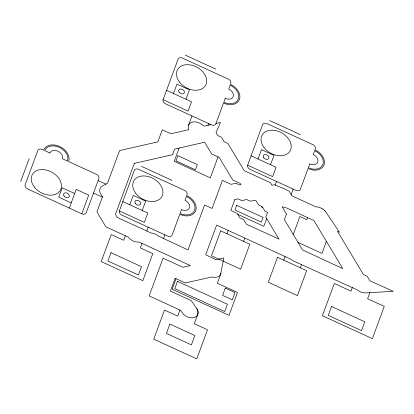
<?xml version="1.0" encoding="UTF-8"?>
<svg xmlns="http://www.w3.org/2000/svg" width="414" height="414" viewBox="0 0 414 414"><rect width="100%" height="100%" fill="white"/><g stroke="black" fill="none" stroke-linecap="round" stroke-linejoin="round"><path stroke-width="0.62" d="M198.083 312.824L198.063 313.16M198.094 312.477L198.073 312.13M198.011 313.491L197.954 313.817M221.009 273.157L220.926 273.478M197.861 314.133L194.332 323.732L207.512 329.777L196.769 358.886L153.76 339.159L164.508 310.05L177.684 316.094L179.924 310.034M220.833 273.789L217.355 283.233L237.47 292.46L229.025 315.333L172.146 289.241L176.033 278.71M20.7 181.539L29.146 158.666M69.298 208.087L76.207 189.374L88.694 195.103L81.786 213.815L27.681 188.996A3.829 2.753 29.4 0 1 25.171 184.804L37.84 150.494A3.829 2.753 29.4 0 1 42.264 149.49L43.651 150.127A13.781 9.915 29.4 0 1 59.59 146.494A13.781 9.915 29.4 0 1 68.626 161.579L96.369 174.31A3.829 2.753 29.4 0 1 98.879 178.496L86.215 212.806A3.829 2.753 29.4 0 1 81.786 213.815M119.361 210.923L134.333 170.377A3.829 2.753 29.4 0 1 138.757 169.373L184.541 190.373A3.829 2.753 29.4 0 1 187.05 194.559L186.667 195.599A13.781 9.915 29.4 0 1 195.698 210.685A13.781 9.915 29.4 0 1 179.759 214.312L172.079 235.105A3.829 2.753 29.4 0 1 167.654 236.115L121.871 215.114A3.829 2.753 29.4 0 1 119.361 210.923L144.336 222.38L147.788 213.024L122.818 201.566M163.111 99.67L178.077 59.124A3.829 2.753 29.4 0 1 182.507 58.115L228.285 79.115A3.829 2.753 29.4 0 1 230.795 83.307L230.412 84.347A13.781 9.915 29.4 0 1 239.442 99.427A13.781 9.915 29.4 0 1 223.503 103.06L215.829 123.853A3.829 2.753 29.4 0 1 211.399 124.857L165.621 103.857A3.829 2.753 29.4 0 1 163.111 99.67L188.08 111.123L191.537 101.766L166.563 90.314M129.753 204.749L133.21 195.392L145.692 201.121L142.24 210.478M173.502 93.492L176.954 84.135L189.441 89.864L185.984 99.22M125.344 235.763L123.677 240.275L111.195 234.547L101.218 261.581L142.835 280.671L152.813 253.642L140.325 247.914L141.992 243.401M146.82 231.028L148.233 227.208M179.143 148.041L174.247 161.31L210.317 177.86L218.069 156.854M188.525 125.307L191.977 115.951M163.468 238.666L164.881 234.841M207.988 125.313L208.625 123.584M247.65 165.17L262.621 124.624A3.829 2.753 29.4 0 1 267.046 123.62L312.829 144.621A3.829 2.753 29.4 0 1 315.339 148.807L314.95 149.847A13.781 9.915 29.4 0 1 323.986 164.932A13.781 9.915 29.4 0 1 308.042 168.56L300.367 189.353A3.829 2.753 29.4 0 1 295.943 190.362L250.159 169.362A3.829 2.753 29.4 0 1 247.65 165.17L272.624 176.628L276.076 167.272L251.107 155.814M226.944 233.713L228.161 230.412M258.041 158.997L261.498 149.64L273.98 155.369L270.528 164.725M243.592 241.352L244.752 238.205M261.488 206.312L261.275 206.891L262.807 207.59M275.186 185.063L276.516 181.451M266.683 218.608L263.842 226.303L237.724 214.323M291.13 194.611L293.164 189.089M283.725 260.158L285.06 256.545M293.272 234.495L299.907 216.522L306.841 219.705L307.612 217.624M300.373 267.796L301.547 264.613M326.423 241.372L321.983 253.394L298.002 242.392M352.33 287.456L350.969 291.135L334.321 283.502L322.423 315.727L372.367 338.636L384.264 306.412L367.616 298.773L369.878 292.657M210.928 124.645L204.371 126.135L202.167 124.831A9.175 6.598 29.4 0 0 191.873 122.218A9.175 6.598 29.4 0 0 188.644 129.406L188.763 129.691L170.899 133.758L162.278 129.799L157.822 141.878L119.563 150.587L107.516 183.216L102.31 186.077A9.186 6.608 29.4 0 0 102.067 195.962L102.615 196.505L96.933 211.896L105.88 226.836L128.428 237.181L128.935 237.822A9.186 6.608 29.4 0 0 138.193 242.045L138.907 241.983L190.362 265.591L182.926 267.284L163.069 258.176L149.133 295.912L180.597 310.345L182.295 312.803A9.186 6.608 29.4 0 0 190.75 317.807A9.186 6.608 29.4 0 0 197.732 314.516L198.058 311.861L197.437 309.713L191.371 300.699L170.387 291.073L175.112 278.286L185.218 282.922L212.082 276.987A9.186 6.608 29.4 0 0 220.626 274.311L223.855 257.969L216.02 259.749L205.696 254.755L216.636 225.123L290.095 258.838L293.112 260.82L357.592 290.033A9.186 6.608 29.4 0 0 365.645 292.9L393.3 291.337L369.914 280.816L367.228 276.335L363.476 274.611L337.467 231.317L339.439 232.223L325.771 211.901M215.958 123.496L220.481 122.466L216.036 132.723L217.723 135.544L221.469 137.262L224.181 141.785L227.928 143.503L244.182 170.656L270.404 182.683L271.972 185.306L274.389 184.753L284.625 188.867L289.132 191.273L291.839 195.801L315.944 206.855L318.739 207.16L321.714 208.325M185.234 55.114L215.756 69.112M269.778 120.614L300.3 134.617M141.49 166.366L172.012 180.369M98.113 180.576L105.855 184.132M93.507 193.053L102.382 197.126M74.675 193.529L62.188 187.806L58.731 197.162L71.218 202.886M321.725 208.33L323.231 209.293M323.375 209.412L324.566 210.452M324.571 210.457L325.15 211.088M325.259 211.228L325.673 211.756M196.805 308.58L197.023 308.927M197.214 309.279L197.395 309.636M197.545 309.993L197.69 310.35M197.804 310.707L197.908 311.064M197.98 311.421L198.042 311.778M134.307 163.39L115.485 214.364L117.379 217.521L151.307 233.087L152.129 233.17A9.186 6.608 29.4 0 1 158.479 236.14L188.013 249.927L204.594 205.013L212.087 208.449L222.447 180.38L231.069 184.333L235.851 183.247L239.597 184.965L240.927 184.66L240.172 183.402L232.684 179.966L219.135 157.341L211.642 153.904L204.656 142.23L174.63 149.066L172.56 154.681L134.307 163.39M110.988 252.69L107.914 261.006L138.436 275.005L141.505 266.688L110.988 252.69M177.937 155.711L176.017 160.906L195.439 169.818L197.359 164.617L177.937 155.711M181.482 209.634L180.064 213.484A12.555 9.03 29.4 0 0 194.585 210.177A12.555 9.03 29.4 0 0 186.357 196.433L184.939 200.278A6.888 4.958 29.4 0 1 189.452 207.823A6.888 4.958 29.4 0 1 181.482 209.634M225.232 98.382L223.808 102.227A12.555 9.03 29.4 0 0 238.335 98.92A12.555 9.03 29.4 0 0 230.106 85.175L228.683 89.026A6.888 4.958 29.4 0 1 233.201 96.565A6.888 4.958 29.4 0 1 225.232 98.382M177.492 281.36L174.806 288.636L224.745 311.545L227.436 304.269L177.492 281.36M169.88 324.064L166.423 333.42L191.397 344.872L194.849 335.516L169.88 324.064M220.698 230.852L211.487 255.8L240.622 269.167L249.833 244.213L220.698 230.852M234.8 199.646L230.805 210.472L237.165 213.391L239.877 217.914L243.623 219.632L246.33 224.16L278.974 239.132L265.814 217.153L267.573 212.387L264.955 211.187L262.248 206.658L258.502 204.94L255.971 200.712L254.776 200.236L250.413 201.23L246.666 199.512L241.885 200.604L238.143 198.886L234.8 199.646M236.704 205.344L234.976 210.022L261.332 222.111L263.061 217.433L236.704 205.344M225.294 288.092L222.608 295.368L232.321 299.824L235.007 292.548L225.294 288.092M286.441 214.007L284.366 219.622L302.505 249.916L342.792 268.619L313.884 220.502L286.007 207.714L282.125 206.798L286.441 214.007M309.77 163.882L308.352 167.732A12.555 9.03 29.4 0 0 322.873 164.425A12.555 9.03 29.4 0 0 314.645 150.68L313.227 154.525A6.888 4.958 29.4 0 1 317.74 162.071A6.888 4.958 29.4 0 1 309.77 163.882M277.483 257.296L268.272 282.244L297.402 295.612L306.614 270.658L277.483 257.296M331.5 306.52L328.24 315.359L361.536 330.631L364.796 321.792L331.5 306.52M49.897 152.989L44.764 150.634A12.555 9.03 29.4 0 1 59.285 147.327A12.555 9.03 29.4 0 1 67.513 161.072L62.379 158.717A6.888 4.958 29.4 0 0 57.867 151.172A6.888 4.958 29.4 0 0 49.897 152.989M179.143 92.198A3.064 2.205 29.4 0 0 184.116 93.124A3.064 2.205 29.4 0 0 181.384 89.093A3.064 2.205 29.4 0 0 179.143 92.198M179.516 82.065A16.079 11.566 29.4 0 0 205.499 85.522A16.079 11.566 29.4 0 0 189.731 64.832A16.079 11.566 29.4 0 0 179.516 82.065M263.682 157.698A3.064 2.205 29.4 0 0 268.66 158.629A3.064 2.205 29.4 0 0 265.923 154.598A3.064 2.205 29.4 0 0 263.682 157.698M264.06 147.57A16.079 11.566 29.4 0 0 290.038 151.027A16.079 11.566 29.4 0 0 274.27 130.338A16.079 11.566 29.4 0 0 264.06 147.57M135.394 203.45A3.064 2.205 29.4 0 0 140.372 204.381A3.064 2.205 29.4 0 0 137.634 200.35A3.064 2.205 29.4 0 0 135.394 203.45M135.771 193.322A16.079 11.566 29.4 0 0 161.75 196.779A16.079 11.566 29.4 0 0 145.982 176.09A16.079 11.566 29.4 0 0 135.771 193.322M64.02 195.941A3.064 2.205 29.4 0 0 68.998 196.873A3.064 2.205 29.4 0 0 66.261 192.841A3.064 2.205 29.4 0 0 64.02 195.941M34.284 186.957A16.079 11.566 29.4 0 0 60.268 190.414A16.079 11.566 29.4 0 0 44.5 169.719A16.079 11.566 29.4 0 0 34.284 186.957"/></g></svg>
